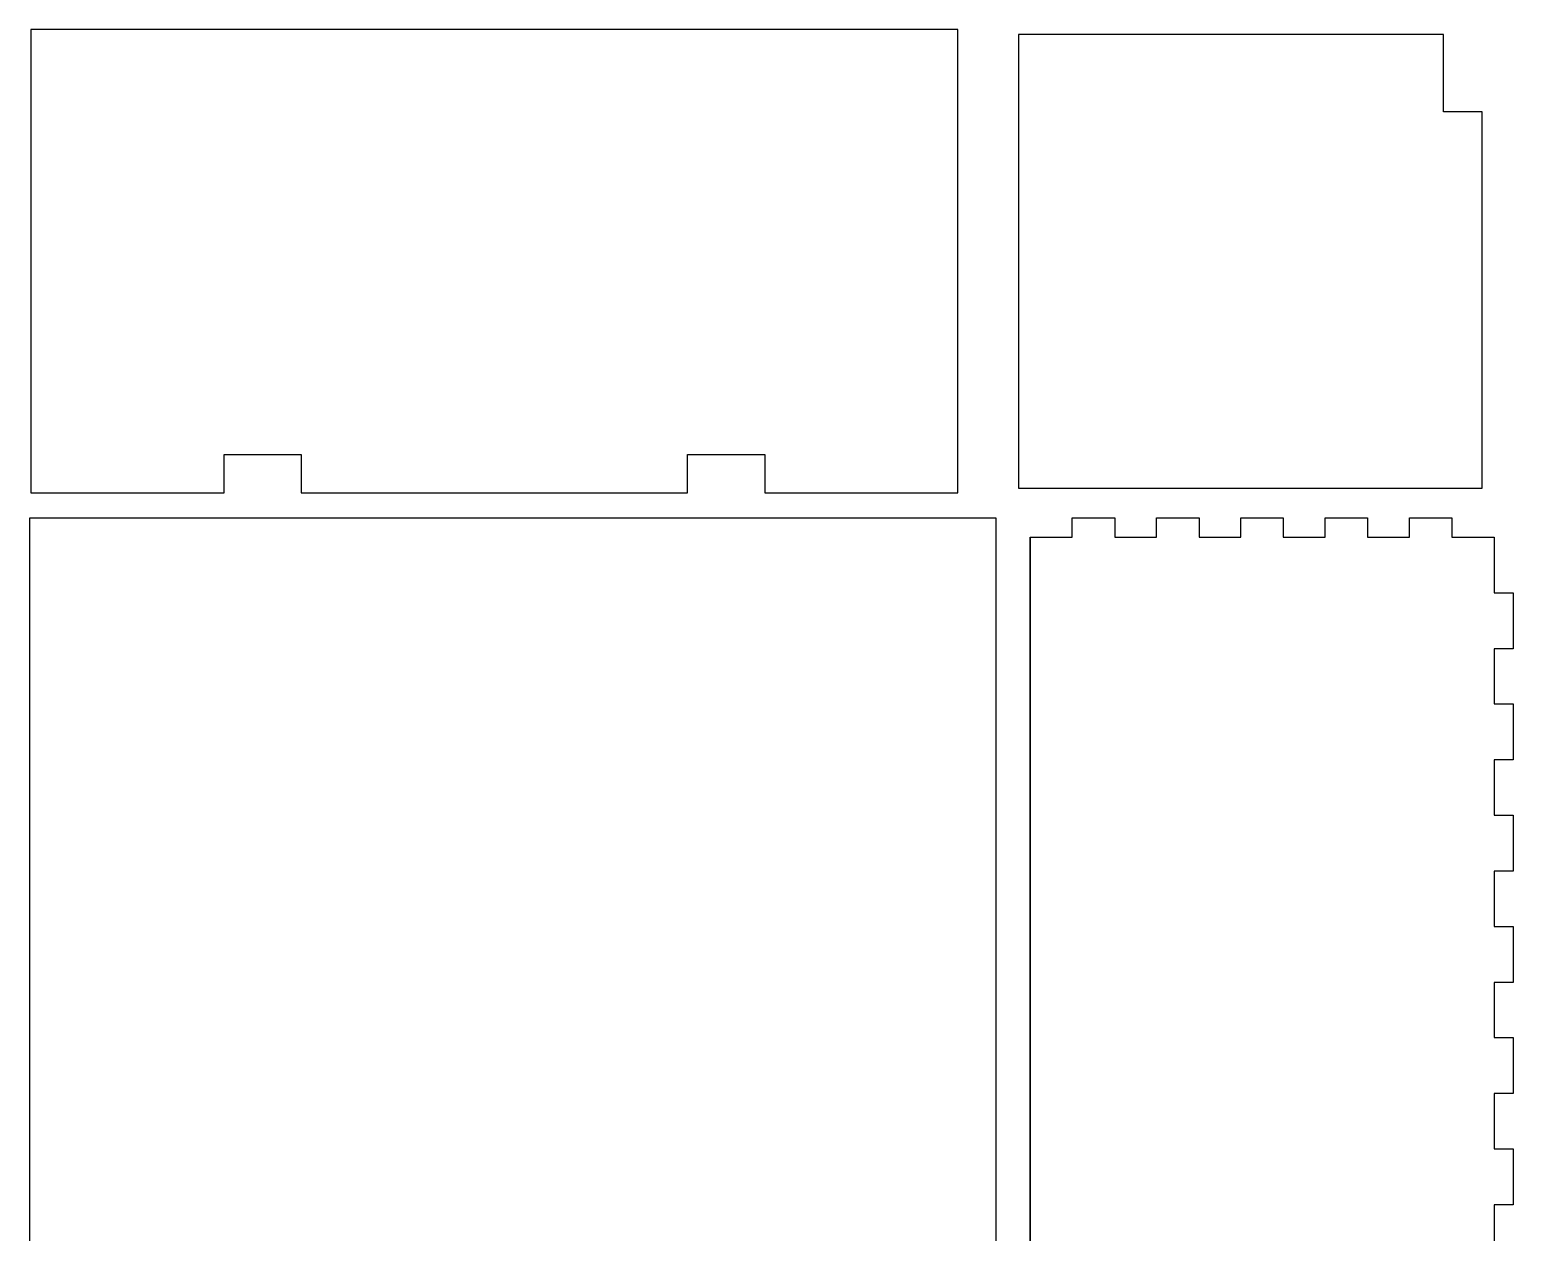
# Model space of a CAD drawing. Extents: x 0.2 to 23.8, y -15.9 to -0.1.
# Drawn here: x 0.21 to 9.81, y -8 to -0.21 of the extents above; entities that cross this region are included whole.
import ezdxf

# ---------------------------------------------------------------- set-up
doc = ezdxf.new("R2010")
doc.units = 0
doc.layers.add('LAYER_1', color=7, linetype='CONTINUOUS')

msp = doc.modelspace()

# ---------------------------------------------------------------- linework, layer by layer
at = {"layer": 'LAYER_1', "color": 250}
for points in [[(0.2161, -0.2125), (0.2161, -3.2125), (1.4661, -3.2125), (1.4661, -2.9625), (1.9661, -2.9625), (1.9661, -3.2125), (4.4661, -3.2125), (4.4661, -2.9625), (4.9661, -2.9625), (4.9661, -3.2125), (6.2161, -3.2125), (6.2161, -0.2125), (0.2161, -0.2125)], [(9.3578, -0.244), (6.6078, -0.244), (6.6078, -3.181), (9.6078, -3.181), (9.6078, -0.7439), (9.3578, -0.7439), (9.3578, -0.244)], [(6.46, -3.374), (6.46, -12.626), (0.208, -12.626), (0.208, -3.374), (6.46, -3.374)], [(6.6828, -3.4988), (6.9555, -3.4988), (6.9555, -3.3738), (7.2307, -3.3738), (7.2307, -3.4988), (7.501, -3.4988), (7.501, -3.3738), (7.7761, -3.3738), (7.7761, -3.4988), (8.0464, -3.4988), (8.0464, -3.3738), (8.3216, -3.3738), (8.3216, -3.4988), (8.5919, -3.4988), (8.5919, -3.3738), (8.867, -3.3738), (8.867, -3.4988), (9.1373, -3.4988), (9.1373, -3.3738), (9.4125, -3.3738), (9.4125, -3.4988), (9.6852, -3.4988), (9.6852, -3.8588), (9.8102, -3.8588), (9.8102, -4.2212), (9.6852, -4.2212), (9.6852, -4.5788), (9.8102, -4.5788), (9.8102, -4.9412), (9.6852, -4.9412), (9.6852, -5.2988), (9.8102, -5.2988), (9.8102, -5.6612), (9.6852, -5.6612), (9.6852, -6.0188), (9.8102, -6.0188), (9.8102, -6.3812), (9.6852, -6.3812), (9.6852, -6.7388), (9.8102, -6.7388), (9.8102, -7.1012), (9.6852, -7.1012), (9.6852, -7.4588), (9.8102, -7.4588), (9.8102, -7.8212), (9.6852, -7.8212), (9.6852, -8.1788)], [(6.6828, -12.5012), (6.6828, -3.4988), (6.6828, -3.8588), (6.6828, -4.2212), (6.6828, -4.5788), (6.6828, -4.9412), (6.6828, -5.2988), (6.6828, -5.6612), (6.6828, -6.0188), (6.6828, -6.3812), (6.6828, -6.7388), (6.6828, -7.1012), (6.6828, -7.4588), (6.6828, -7.8212), (6.6828, -8.1788)]]:
    msp.add_lwpolyline(points, dxfattribs=at)

doc.saveas('drawing.dxf')
